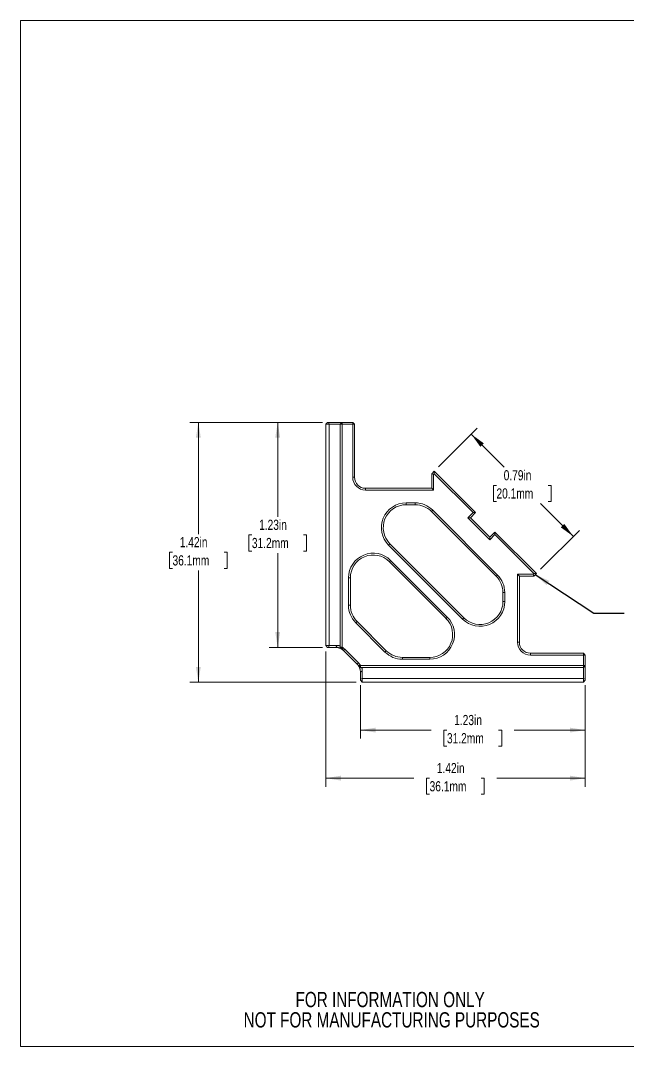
# Model space of a CAD drawing. Header units: inches. Extents: x 0.1 to 10.9, y 0 to 8.5.
# Drawn here: x 0.06 to 5.04, y 0.04 to 8.45 of the extents above; entities that cross this region are included whole.
import ezdxf

# ---------------------------------------------------------------- set-up
doc = ezdxf.new("R2010")
doc.units = ezdxf.units.IN
doc.header["$MEASUREMENT"] = 0
doc.styles.add('SLDTEXTSTYLE0', font='TXT', dxfattribs={"width": 0.75})
doc.dimstyles.new('SLDDIMSTYLE0', dxfattribs={"dimtxt": 0.083333, "dimasz": 0.125, "dimexe": 0, "dimexo": 0.0625, "dimgap": 0.020833, "dimtad": 0, "dimtih": 1, "dimtoh": 1, "dimlfac": 0.666667, "dimrnd": 1e-09, "dimdsep": 46, "dimtxsty": 'SLDTEXTSTYLE0', "dimsah": 1, "dimcen": 0.09, "dimadec": 0, "dimazin": 2, "dimtfac": 1, "dimtofl": 0, "dimtmove": 0, "dimatfit": 3, "dimfxl": 1, "dimfrac": 2, "dimtolj": 1, "dimtzin": 12, "dimarcsym": 0})
doc.dimstyles.new('SLDDIMSTYLE1', dxfattribs={"dimtxt": 0.083333, "dimasz": 0.125, "dimexe": 0, "dimexo": 0.0625, "dimgap": 0.020833, "dimtad": 0, "dimtih": 1, "dimtoh": 1, "dimlfac": 0.666667, "dimrnd": 1e-09, "dimzin": 12, "dimdsep": 46, "dimtxsty": 'SLDTEXTSTYLE0', "dimsah": 1, "dimcen": 0.09, "dimadec": 0, "dimazin": 3, "dimtfac": 1, "dimtofl": 0, "dimtmove": 0, "dimatfit": 3, "dimfxl": 1, "dimfrac": 2, "dimtolj": 1, "dimtzin": 12, "dimarcsym": 0})
doc.dimstyles.new('SLDDIMSTYLE2', dxfattribs={"dimtxt": 0.18, "dimasz": 0.125, "dimexe": 0, "dimexo": 0.0625, "dimgap": 0, "dimtad": 0, "dimtih": 1, "dimtoh": 1, "dimdec": 0, "dimrnd": 1e-09, "dimzin": 0, "dimdsep": 46, "dimtxsty": 'Standard', "dimsah": 1, "dimcen": 0.09, "dimadec": 0, "dimazin": 0, "dimtfac": 0.125, "dimtdec": 0, "dimtofl": 0, "dimtmove": 0, "dimatfit": 3, "dimfxl": 1, "dimfrac": 2, "dimtolj": 1, "dimtzin": 0, "dimarcsym": 0})

# ---------------------------------------------------------------- blocks, each defined once
blk = doc.blocks.new('SW_NOTE_2')
at = {"color": 0, "linetype": 'Continuous', "lineweight": 0, "char_height": 0.125, "attachment_point": 2, "style": 'SLDTEXTSTYLE0'}
for s, insert in [('FOR INFORMATION ONLY', (0.9863, 0.1611)), ('NOT FOR MANUFACTURING PURPOSES', (0.9991, -0.0055))]:
    blk.add_mtext(s, dxfattribs=dict(at, insert=insert))
blk = doc.blocks.new('_D')
at = {"color": 7, "linetype": 'Continuous', "lineweight": 18}
for p, q in [((3.4934, 4.7888), (3.8111, 5.1066)), ((3.7617, 5.0571), (4.0313, 4.7874)), ((3.9687, 4.6381), (3.9434, 4.6381)), ((3.9434, 4.6381), (3.9434, 4.5057)), ((4.3925, 4.6381), (4.4178, 4.6381)), ((4.4178, 4.6381), (4.4178, 4.5057)), ((3.9434, 4.5057), (3.9687, 4.5057)), ((4.5996, 4.2192), (4.3299, 4.4888)), ((4.4178, 4.5057), (4.3925, 4.5057)), ((4.3313, 3.9509), (4.6491, 4.2687))]:
    blk.add_line(p, q, dxfattribs=at)
for points in [[(3.7617, 5.0571), (3.8359, 4.9546), (3.8642, 4.9829)], [(4.5996, 4.2192), (4.5253, 4.3217), (4.497, 4.2934)]]:
    blk.add_solid(points, dxfattribs=at)
at = {"color": 7, "linetype": 'Continuous', "lineweight": 18, "char_height": 0.08333, "attachment_point": 1, "style": 'SLDTEXTSTYLE0'}
for s, insert in [('0.79in', (4.0279, 4.7625)), ('20.1mm', (3.9687, 4.6132))]:
    blk.add_mtext(s, dxfattribs=dict(at, insert=insert))
blk = doc.blocks.new('_D_1')
at = {"color": 7, "linetype": 'Continuous', "lineweight": 18}
for p, q in [((2.5406, 5.1543), (2.1031, 5.1543)), ((2.1731, 5.1543), (2.1731, 4.3811)), ((1.9612, 4.2318), (1.9359, 4.2318)), ((1.9359, 4.2318), (1.9359, 4.0994)), ((2.385, 4.2318), (2.4103, 4.2318)), ((2.4103, 4.2318), (2.4103, 4.0994)), ((1.9359, 4.0994), (1.9612, 4.0994)), ((2.1731, 3.3093), (2.1731, 4.0825)), ((2.4103, 4.0994), (2.385, 4.0994)), ((2.5406, 3.3093), (2.1031, 3.3093))]:
    blk.add_line(p, q, dxfattribs=at)
for points in [[(2.1731, 5.1543), (2.1531, 5.0293), (2.1931, 5.0293)], [(2.1731, 3.3093), (2.1931, 3.4343), (2.1531, 3.4343)]]:
    blk.add_solid(points, dxfattribs=at)
at = {"color": 7, "linetype": 'Continuous', "lineweight": 18, "char_height": 0.08333, "attachment_point": 1, "style": 'SLDTEXTSTYLE0'}
for s, insert in [('1.23in', (2.0204, 4.3561)), ('31.2mm', (1.9612, 4.2068))]:
    blk.add_mtext(s, dxfattribs=dict(at, insert=insert))
blk = doc.blocks.new('_D_2')
at = {"color": 7, "linetype": 'Continuous', "lineweight": 18}
for p, q in [((2.5406, 5.1543), (1.4518, 5.1543)), ((1.5218, 5.1543), (1.5218, 4.2386)), ((1.3099, 4.0893), (1.2846, 4.0893)), ((1.2846, 4.0893), (1.2846, 3.9569)), ((1.7337, 4.0893), (1.759, 4.0893)), ((1.759, 4.0893), (1.759, 3.9569)), ((1.2846, 3.9569), (1.3099, 3.9569)), ((1.759, 3.9569), (1.7337, 3.9569)), ((1.5218, 3.0243), (1.5218, 3.94)), ((2.8168, 3.0243), (1.4518, 3.0243))]:
    blk.add_line(p, q, dxfattribs=at)
for points in [[(1.5218, 5.1543), (1.5018, 5.0293), (1.5418, 5.0293)], [(1.5218, 3.0243), (1.5418, 3.1493), (1.5018, 3.1493)]]:
    blk.add_solid(points, dxfattribs=at)
at = {"color": 7, "linetype": 'Continuous', "lineweight": 18, "char_height": 0.08333, "attachment_point": 1, "style": 'SLDTEXTSTYLE0'}
for s, insert in [('1.42in', (1.3691, 4.2136)), ('36.1mm', (1.3099, 4.0643))]:
    blk.add_mtext(s, dxfattribs=dict(at, insert=insert))
blk = doc.blocks.new('_D_3')
at = {"color": 7, "linetype": 'Continuous', "lineweight": 18}
for p, q in [((2.5668, 3.2743), (2.5668, 2.1665)), ((4.6968, 2.9981), (4.6968, 2.1665)), ((2.5668, 2.2365), (3.2909, 2.2365)), ((3.4199, 2.2365), (3.3946, 2.2365)), ((3.3946, 2.2365), (3.3946, 2.1041)), ((3.8437, 2.2365), (3.869, 2.2365)), ((3.869, 2.2365), (3.869, 2.1041)), ((4.6968, 2.2365), (3.9727, 2.2365)), ((3.3946, 2.1041), (3.4199, 2.1041)), ((3.869, 2.1041), (3.8437, 2.1041))]:
    blk.add_line(p, q, dxfattribs=at)
for points in [[(2.5668, 2.2365), (2.6918, 2.2165), (2.6918, 2.2565)], [(4.6968, 2.2365), (4.5718, 2.2565), (4.5718, 2.2165)]]:
    blk.add_solid(points, dxfattribs=at)
at = {"color": 7, "linetype": 'Continuous', "lineweight": 18, "char_height": 0.08333, "attachment_point": 1, "style": 'SLDTEXTSTYLE0'}
for s, insert in [('1.42in', (3.4791, 2.3608)), ('36.1mm', (3.4199, 2.2115))]:
    blk.add_mtext(s, dxfattribs=dict(at, insert=insert))
blk = doc.blocks.new('_D_4')
at = {"color": 7, "linetype": 'Continuous', "lineweight": 18}
for p, q in [((2.8518, 2.9981), (2.8518, 2.5606)), ((4.6968, 2.9981), (4.6968, 2.5606)), ((2.8518, 2.6306), (3.4334, 2.6306)), ((3.5624, 2.6306), (3.5371, 2.6306)), ((3.5371, 2.6306), (3.5371, 2.4982)), ((3.9862, 2.6306), (4.0115, 2.6306)), ((4.0115, 2.6306), (4.0115, 2.4982)), ((4.6968, 2.6306), (4.1152, 2.6306)), ((3.5371, 2.4982), (3.5624, 2.4982)), ((4.0115, 2.4982), (3.9862, 2.4982))]:
    blk.add_line(p, q, dxfattribs=at)
for points in [[(2.8518, 2.6306), (2.9768, 2.6106), (2.9768, 2.6506)], [(4.6968, 2.6306), (4.5718, 2.6506), (4.5718, 2.6106)]]:
    blk.add_solid(points, dxfattribs=at)
at = {"color": 7, "linetype": 'Continuous', "lineweight": 18, "char_height": 0.08333, "attachment_point": 1, "style": 'SLDTEXTSTYLE0'}
for s, insert in [('1.23in', (3.6216, 2.7549)), ('31.2mm', (3.5624, 2.6056))]:
    blk.add_mtext(s, dxfattribs=dict(at, insert=insert))

msp = doc.modelspace()

# ---------------------------------------------------------------- linework, layer by layer
at = {"color": 7, "linetype": 'Continuous', "lineweight": 18}
for p, q in [((0.0622, 8.4506), (10.9445, 8.4506)), ((0.0622, 8.4506), (0.0622, 0.0356)), ((2.5668, 5.1393), (2.5818, 5.1543)), ((2.5968, 5.1393), (2.5668, 5.1393)), ((2.5668, 3.3243), (2.5668, 5.1393)), ((2.5818, 5.1543), (2.5906, 5.1543)), ((2.5906, 5.1543), (2.5968, 5.1393)), ((2.5906, 5.1543), (2.7018, 5.1543)), ((2.5968, 3.3243), (2.5968, 5.1393)), ((2.6868, 5.1393), (2.5968, 5.1393)), ((2.7018, 5.1543), (2.6868, 5.1393)), ((2.6868, 3.3114), (2.6868, 5.1393)), ((2.6868, 5.1393), (2.7018, 5.1393)), ((2.7018, 5.1543), (2.7888, 5.1543)), ((2.7018, 5.1543), (2.7018, 5.1393)), ((2.7018, 5.1393), (2.7018, 3.3104)), ((2.7888, 5.1393), (2.7018, 5.1393)), ((2.7888, 5.1543), (2.8038, 5.1393)), ((2.7888, 5.1543), (2.7888, 5.1393)), ((2.7888, 4.7043), (2.7888, 5.1393)), ((2.7888, 5.1393), (2.8038, 5.1393)), ((2.8038, 5.1393), (2.8038, 4.7043)), ((3.4368, 4.7322), (3.458, 4.7535)), ((3.4368, 4.6143), (3.4368, 4.7322)), ((3.4518, 4.726), (3.4368, 4.7322)), ((3.458, 4.7322), (3.4518, 4.726)), ((3.4518, 4.726), (3.4518, 4.5993)), ((3.458, 4.7535), (3.7974, 4.414)), ((3.458, 4.7322), (3.458, 4.7535)), ((3.7762, 4.414), (3.458, 4.7322)), ((2.7888, 4.7043), (2.8038, 4.7043)), ((2.8938, 4.5993), (2.8938, 4.6143)), ((2.8938, 4.6143), (3.4368, 4.6143)), ((3.4518, 4.5993), (2.8938, 4.5993)), ((3.4518, 4.5993), (3.4368, 4.6143)), ((3.2268, 4.4943), (3.3018, 4.4943)), ((3.2268, 4.4793), (3.2268, 4.4943)), ((3.3018, 4.4793), (3.2268, 4.4793)), ((3.3018, 4.4793), (3.3018, 4.4943)), ((3.4344, 4.4244), (3.445, 4.435)), ((3.9669, 3.8919), (3.4344, 4.4244)), ((3.445, 4.435), (3.9775, 3.9025)), ((3.7338, 4.3716), (3.7762, 4.414)), ((3.7974, 4.414), (3.755, 4.3716)), ((3.7974, 4.414), (3.7762, 4.414)), ((3.9141, 4.1913), (3.7338, 4.3716)), ((3.755, 4.3716), (3.7338, 4.3716)), ((3.755, 4.3716), (3.9141, 4.2125)), ((3.9141, 4.2125), (3.9565, 4.2549)), ((3.9565, 4.2337), (3.9141, 4.1913)), ((3.9141, 4.2125), (3.9141, 4.1913)), ((3.9565, 4.2549), (4.2959, 3.9155)), ((3.9565, 4.2549), (3.9565, 4.2337)), ((4.2747, 3.9155), (3.9565, 4.2337)), ((3.0942, 4.1592), (3.0836, 4.1486)), ((3.6911, 3.5411), (3.0836, 4.1486)), ((3.0942, 4.1592), (3.7017, 3.5517)), ((3.0894, 4.0119), (3.1, 4.0225)), ((3.5544, 3.5469), (3.0894, 4.0119)), ((3.1, 4.0225), (3.565, 3.5575)), ((2.7543, 3.6543), (2.7543, 3.8793)), ((2.7693, 3.8793), (2.7543, 3.8793)), ((2.7693, 3.8793), (2.7693, 3.6543)), ((3.9775, 3.9025), (3.9669, 3.8919)), ((4.1418, 3.9093), (4.2685, 3.9093)), ((4.1418, 3.3513), (4.1418, 3.9093)), ((4.1568, 3.8943), (4.1418, 3.9093)), ((4.2747, 3.8943), (4.1568, 3.8943)), ((4.1568, 3.8943), (4.1568, 3.3513)), ((4.2685, 3.9093), (4.2747, 3.9155)), ((4.2747, 3.8943), (4.2685, 3.9093)), ((4.2959, 3.9155), (4.2747, 3.8943)), ((4.2959, 3.9155), (4.2747, 3.9155)), ((4.0218, 3.6843), (4.0218, 3.7593)), ((4.0368, 3.7593), (4.0218, 3.7593)), ((4.0368, 3.7593), (4.0368, 3.6843)), ((2.7693, 3.6543), (2.7543, 3.6543)), ((4.0368, 3.6843), (4.0218, 3.6843)), ((3.565, 3.5575), (3.5544, 3.5469)), ((3.6911, 3.5411), (3.7017, 3.5517)), ((2.8242, 3.5217), (2.8136, 3.5111)), ((3.0536, 3.2711), (2.8136, 3.5111)), ((2.8242, 3.5217), (3.0642, 3.2817)), ((2.5668, 3.3243), (2.5968, 3.3243)), ((2.5818, 3.3093), (2.5668, 3.3243)), ((2.5906, 3.3093), (2.5818, 3.3093)), ((2.5906, 3.3093), (2.5968, 3.3243)), ((2.6495, 3.3093), (2.5906, 3.3093)), ((2.5968, 3.3243), (2.6601, 3.3243)), ((2.6495, 3.3093), (2.6601, 3.3243)), ((2.6868, 3.3114), (2.7074, 3.2882)), ((2.6868, 3.3114), (2.7018, 3.3104)), ((2.7238, 3.2936), (2.7132, 3.283)), ((2.8254, 3.1707), (2.7132, 3.283)), ((2.7238, 3.2936), (2.836, 3.1813)), ((4.1568, 3.3513), (4.1418, 3.3513)), ((3.0536, 3.2711), (3.0642, 3.2817)), ((3.1968, 3.2118), (3.1968, 3.2268)), ((3.1968, 3.2268), (3.4218, 3.2268)), ((3.4218, 3.2118), (3.1968, 3.2118)), ((3.4218, 3.2118), (3.4218, 3.2268)), ((4.2468, 3.2613), (4.6818, 3.2613)), ((4.2468, 3.2613), (4.2468, 3.2463)), ((4.6818, 3.2463), (4.2468, 3.2463)), ((4.6818, 3.2613), (4.6818, 3.2463)), ((4.6818, 3.2613), (4.6968, 3.2463)), ((4.6818, 3.1593), (4.6818, 3.2463)), ((4.6818, 3.2463), (4.6968, 3.2463)), ((4.6968, 3.2463), (4.6968, 3.1593)), ((2.836, 3.1813), (2.8254, 3.1707)), ((2.8539, 3.1443), (2.8307, 3.1649)), ((2.8668, 3.1177), (2.8518, 3.107)), ((2.8529, 3.1593), (4.6818, 3.1593)), ((2.8529, 3.1593), (2.8539, 3.1443)), ((4.6818, 3.1443), (2.8539, 3.1443)), ((2.8668, 3.1177), (2.8668, 3.0543)), ((4.6818, 3.1593), (4.6818, 3.1443)), ((4.6818, 3.1593), (4.6968, 3.1593)), ((4.6818, 3.1443), (4.6968, 3.1593)), ((4.6818, 3.0543), (4.6818, 3.1443)), ((4.6968, 3.1593), (4.6968, 3.0481)), ((2.8518, 3.0481), (2.8518, 3.107)), ((2.8668, 3.0543), (2.8518, 3.0481)), ((2.8518, 3.0393), (2.8518, 3.0481)), ((2.8668, 3.0243), (2.8518, 3.0393)), ((2.8668, 3.0543), (4.6818, 3.0543)), ((2.8668, 3.0543), (2.8668, 3.0243)), ((4.6818, 3.0243), (4.6818, 3.0543)), ((4.6818, 3.0543), (4.6968, 3.0481)), ((4.6968, 3.0393), (4.6818, 3.0243)), ((4.6968, 3.0481), (4.6968, 3.0393)), ((2.8668, 3.0243), (4.6818, 3.0243)), ((10.9445, 0.0356), (0.0622, 0.0356))]:
    msp.add_line(p, q, dxfattribs=at)
for centre, radius, start, end in [((2.8938, 4.7043), 0.105, 180, 270), ((2.8938, 4.7043), 0.09, 180, 270), ((3.2268, 4.2918), 0.2025, 90, 225), ((3.2268, 4.2918), 0.1875, 90, 225), ((3.3018, 4.2918), 0.2025, 45, 90), ((3.3018, 4.2918), 0.1875, 45, 90), ((2.9568, 3.8793), 0.2025, 45, 180), ((2.9568, 3.8793), 0.1875, 45, 180), ((3.8343, 3.7593), 0.1875, 0, 45), ((3.8343, 3.7593), 0.2025, 0, 45), ((2.9568, 3.6543), 0.2025, 180, 225), ((2.9568, 3.6543), 0.1875, 180, 225), ((3.8343, 3.6843), 0.2025, 225, 0), ((3.8343, 3.6843), 0.1875, 225, 0), ((3.4218, 3.4143), 0.2025, 270, 45), ((3.4218, 3.4143), 0.1875, 270, 45), ((2.6495, 3.2193), 0.105, 45, 60.13901), ((2.6495, 3.2193), 0.09, 45, 49.97336), ((4.2468, 3.3513), 0.105, 180, 270), ((4.2468, 3.3513), 0.09, 180, 270), ((3.1968, 3.4143), 0.2025, 225, 270), ((3.1968, 3.4143), 0.1875, 225, 270), ((2.7618, 3.107), 0.09, 40.02664, 45), ((2.7618, 3.107), 0.105, 29.86099, 45)]:
    msp.add_arc(centre, radius, start, end, dxfattribs=at)
for points, knots in [([(2.7074, 3.2882), (2.7061, 3.2893), (2.7034, 3.2915), (2.6991, 3.2945), (2.6938, 3.2978), (2.6875, 3.301), (2.6803, 3.304), (2.6728, 3.3064), (2.6651, 3.3081), (2.6589, 3.3089), (2.6537, 3.3093), (2.651, 3.3093), (2.6495, 3.3093)], [0, 0, 0, 0, 0.074769, 0.153203, 0.235336, 0.357787, 0.482899, 0.610202, 0.739182, 0.869298, 0.92373, 1, 1, 1, 1]), ([(2.6601, 3.3243), (2.6624, 3.3243), (2.6669, 3.3242), (2.6736, 3.3235), (2.6802, 3.3225), (2.6846, 3.3214), (2.6868, 3.3209)], [0, 0, 0, 0, 0.25097, 0.502052, 0.751562, 1, 1, 1, 1]), ([(2.7074, 3.2882), (2.7057, 3.2921), (2.7046, 3.2959), (2.7029, 3.3032), (2.7023, 3.3068), (2.7018, 3.3104)], [0, 0, 0, 0, 0.5, 0.5, 1, 1, 1, 1]), ([(2.8529, 3.1593), (2.8493, 3.1598), (2.8457, 3.1604), (2.8383, 3.1622), (2.8346, 3.1633), (2.8307, 3.1649)], [0, 0, 0, 0, 0.5, 0.5, 1, 1, 1, 1]), ([(2.8518, 3.107), (2.8518, 3.1086), (2.8517, 3.1112), (2.8514, 3.1164), (2.8505, 3.1227), (2.8488, 3.1303), (2.8465, 3.1378), (2.8435, 3.1451), (2.8398, 3.1521), (2.8357, 3.1587), (2.8323, 3.1629), (2.8307, 3.1649)], [0, 0, 0, 0, 0.076251, 0.130705, 0.260825, 0.389809, 0.517115, 0.64223, 0.764685, 0.886471, 1, 1, 1, 1]), ([(2.8633, 3.1443), (2.8639, 3.1421), (2.8649, 3.1378), (2.866, 3.1311), (2.8667, 3.1244), (2.8668, 3.1199), (2.8668, 3.1177)], [0, 0, 0, 0, 0.248017, 0.497948, 0.748715, 1, 1, 1, 1])]:
    msp.add_open_spline(points, degree=3, knots=knots, dxfattribs=at)

# ---------------------------------------------------------------- block references
at = {"color": 7, "linetype": 'Continuous', "lineweight": 0}
msp.add_blockref('SW_NOTE_2', (2.1097, 0.322), dxfattribs=at)

# ---------------------------------------------------------------- dimensions: what is measured, and where the dimension line sits
at = {"color": 7, "linetype": 'Continuous', "lineweight": 18}
for base, p1, p2, angle, dimstyle, picture, middle in [((1.5218, 5.1543), (2.8668, 3.0243), (2.5906, 5.1543), 90, 'SLDDIMSTYLE1', '_D_2', (1.5218, 4.0893)), ((2.1731, 3.3093), (2.5906, 5.1543), (2.5906, 3.3093), 90, 'SLDDIMSTYLE1', '_D_1', (2.1731, 4.2318)), ((4.5996, 4.2192), (3.458, 4.7535), (4.2959, 3.9155), 315, 'SLDDIMSTYLE0', '_D', (4.1806, 4.6381))]:
    dim = msp.add_linear_dim(base=base, p1=p1, p2=p2, angle=angle, dimstyle=dimstyle, dxfattribs=at)
    dim.commit()
    dim.dimension.update_dxf_attribs({"geometry": picture, "text_midpoint": middle, "dimtype": 160})
for base, p1, picture, middle in [((4.6968, 2.2365), (2.5668, 3.3243), '_D_3', (3.6318, 2.2365)), ((4.6968, 2.6306), (2.8518, 3.0481), '_D_4', (3.7743, 2.6306))]:
    dim = msp.add_linear_dim(base=base, p1=p1, p2=(4.6968, 3.0481), dimstyle='SLDDIMSTYLE1', dxfattribs=at)
    dim.commit()
    dim.dimension.update_dxf_attribs({"geometry": picture, "text_midpoint": middle, "dimtype": 160})

# ---------------------------------------------------------------- leaders
at = {"color": 7, "linetype": 'Continuous', "lineweight": 0}
msp.add_leader([(4.2865, 3.9061), (4.7676, 3.5892), (5.0176, 3.5892)], dimstyle='SLDDIMSTYLE2', dxfattribs=at)

doc.saveas('drawing.dxf')
